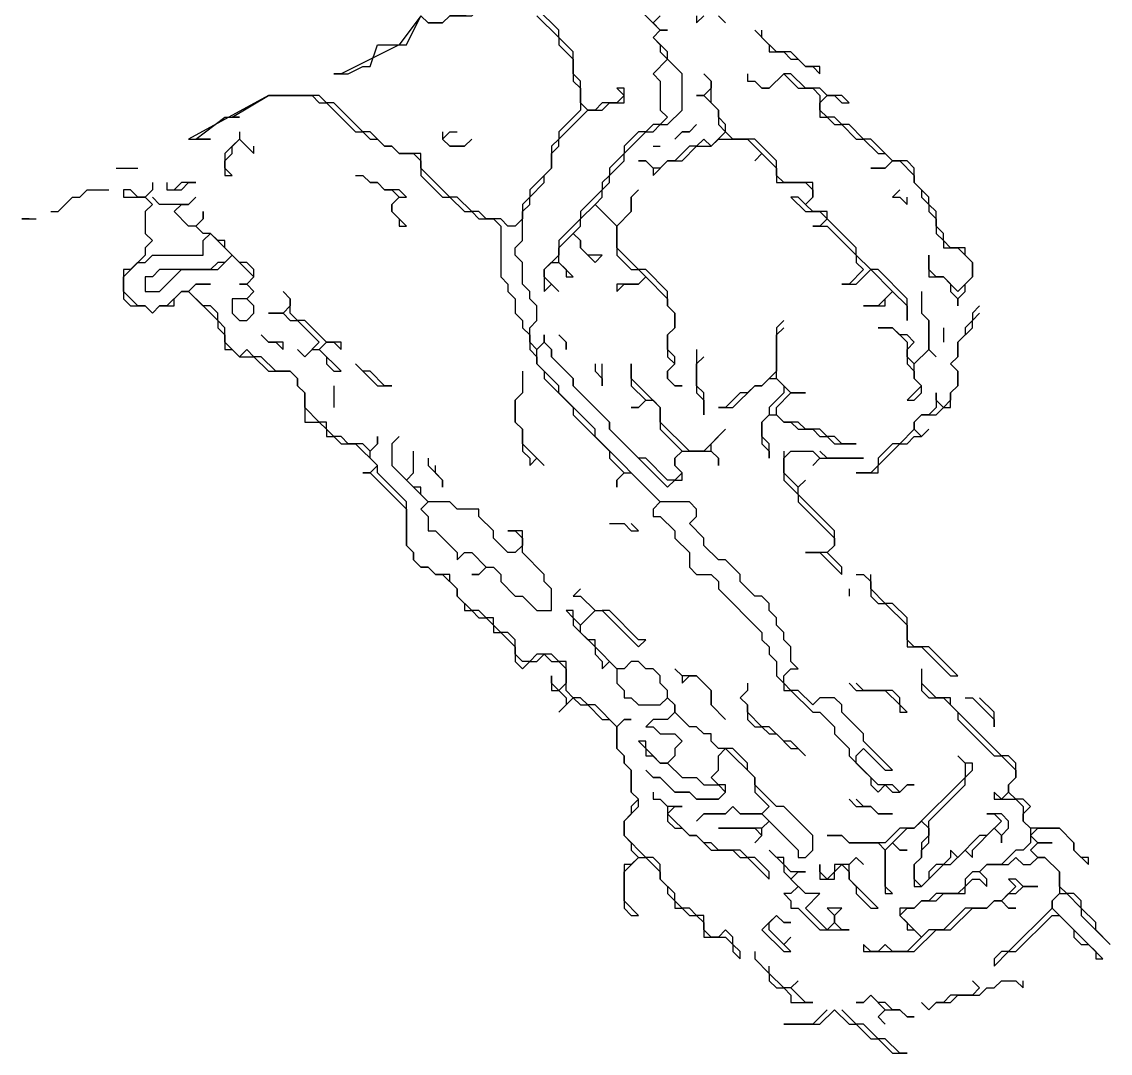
# Model space of a CAD drawing. Header units: metres. Extents: x 76363 to 76886, y 81203 to 81673.
# Drawn here: x 76632.2 to 76692.2, y 81570.6 to 81627.5 of the extents above; entities that cross this region are included whole.
import ezdxf

# ---------------------------------------------------------------- set-up
doc = ezdxf.new("R2010")
doc.units = ezdxf.units.M

msp = doc.modelspace()

# ---------------------------------------------------------------- linework, layer by layer
for points in [[(76658.2, 81629, 239.69), (76657.8, 81628.6, 240.08), (76656.6, 81627.8, 240.2), (76655.8, 81627.8, 240.2), (76655.4, 81627.4, 240.3), (76654.6, 81627.4, 240.345), (76654.2, 81627.8, 240.28), (76654.2, 81627.8, 240.28), (76653, 81626.2, 240.37), (76649.8, 81624.6, 240.315), (76649.4, 81624.6, 240.24), (76650.2, 81624.6, 240.357), (76651, 81625, 240.48), (76651.4, 81625, 240.4), (76651.8, 81626.2, 240.45), (76653.4, 81626.2, 240.37), (76654.2, 81627.8, 240.28), (76654.6, 81627.4, 240.345), (76655.4, 81627.4, 240.3), (76655.8, 81627.8, 240.2), (76657, 81627.8, 240.19), (76657.8, 81628.6, 240.08), (76658.2, 81628.6, 239.965)], [(76660.6, 81627.8, 239.647), (76661.8, 81626.6, 239.787), (76661.8, 81626.2, 239.96), (76662.6, 81625.4, 239.868), (76662.6, 81624.2, 240.157), (76663, 81623.8, 240.036), (76663, 81622.6, 240.53), (76661.8, 81621.4, 240.67), (76661.8, 81621, 240.61), (76661.4, 81620.6, 240.635), (76661.4, 81619.4, 240.485), (76660.2, 81618.2, 240.685), (76660.2, 81617.8, 240.67), (76659.8, 81617.4, 240.58), (76659.8, 81616.6, 240.345), (76659.4, 81616.2, 240.6), (76659, 81616.2, 240.6), (76658.6, 81616.6, 240.593), (76657.8, 81616.6, 240.54), (76657.4, 81617, 240.527), (76657, 81617, 240.41), (76656.2, 81617.8, 240.38), (76655.8, 81617.8, 240.3), (76654.2, 81619.4, 240.3), (76654.2, 81620.2, 240.49), (76653, 81620.2, 240.34), (76652.6, 81620.6, 240.355), (76652.2, 81620.6, 240.325), (76651.4, 81621.4, 240.28), (76651, 81621.4, 240.21), (76649.4, 81623, 240.2), (76649, 81623, 240.17), (76648.6, 81623.4, 240.18), (76645.8, 81623.4, 236.923), (76641.4, 81621, 231.45), (76642.6, 81621, 231.9), (76641.8, 81621, 231.64), (76643.4, 81622.2, 233.03), (76644.2, 81622.2, 233.64), (76643.8, 81622.2, 233.292), (76645.8, 81623.4, 236.923), (76648.2, 81623.4, 240.19), (76648.6, 81623, 240.17), (76649, 81623, 240.17), (76650.6, 81621.4, 240.245), (76651, 81621.4, 240.21), (76651.4, 81621, 240.25), (76651.8, 81621, 240.31), (76652.2, 81620.6, 240.325), (76652.6, 81620.6, 240.355), (76653, 81620.2, 240.34), (76653.8, 81620.2, 240.495), (76654.2, 81619.8, 240.47), (76654.2, 81619, 240.21), (76655.4, 81617.8, 240.25), (76655.8, 81617.8, 240.3), (76656.6, 81617, 240.26), (76657, 81617, 240.41), (76657.4, 81616.6, 240.51), (76658.2, 81616.6, 240.58), (76658.6, 81616.2, 240.605), (76658.6, 81613.4, 239.333), (76659, 81613, 239.12), (76659, 81612.6, 238.972), (76659.4, 81612.2, 239.123), (76659.4, 81611.4, 238.608), (76659.8, 81611, 238.633), (76659.8, 81610.6, 238.512), (76660.2, 81610.2, 238.773), (76660.2, 81609.4, 238.477), (76660.6, 81609, 238.647), (76660.6, 81608.6, 238.666), (76661, 81608.2, 238.857), (76661, 81607.8, 238.82), (76662.6, 81606.2, 238.77), (76662.6, 81605.8, 238.52), (76664.6, 81603.8, 238.2), (76664.6, 81603.4, 237.892), (76665.4, 81602.6, 237.778), (76665, 81602.2, 237.3), (76665, 81601.8, 236.745), (76665, 81602.2, 237.3), (76665.4, 81602.6, 237.778), (76665.8, 81602.6, 237.825), (76667.4, 81601, 236.84), (76667, 81600.6, 236.57), (76667, 81600.2, 236.3), (76667.4, 81600.2, 236.5), (76668.2, 81599.4, 236.463), (76668.2, 81599, 236.17), (76669, 81598.2, 236.63), (76669, 81597.4, 236.57), (76669.4, 81597, 236.46), (76670.2, 81597, 236.5), (76670.6, 81596.6, 236.595), (76670.6, 81596.2, 236.62), (76673, 81593.8, 236.6), (76673, 81593.4, 236.427), (76673.4, 81593, 236.81), (76673.4, 81592.6, 236.715), (76673.8, 81592.2, 236.887), (76673.8, 81591.4, 236.62), (76674.2, 81591, 236.91), (76674.2, 81590.6, 236.815), (76674.6, 81590.6, 236.86), (76675.8, 81589.4, 236.35), (76676.2, 81589.4, 236.485), (76677, 81588.6, 236.533), (76677, 81588.2, 236.312), (76677.8, 81587.4, 236.41), (76677.8, 81587, 236.207), (76679, 81585.8, 236.36), (76679, 81585.4, 236.145), (76679.4, 81585, 236.14), (76679.8, 81585.4, 236.26), (76680.2, 81585, 236.102), (76680.6, 81585, 235.803), (76681, 81585.4, 235.388), (76681.4, 81585.4, 234.862), (76681, 81585.4, 235.388), (76680.6, 81585, 235.803), (76680.2, 81585.4, 236.103), (76679.4, 81585.4, 236.34), (76678.2, 81586.6, 236.397), (76678.2, 81587, 236.48), (76678.6, 81587.4, 236.24), (76679.8, 81586.2, 236.022), (76680.2, 81586.2, 235.727), (76678.6, 81587.8, 235.966), (76678.6, 81588.2, 235.465), (76677.4, 81589.4, 235.91), (76677.4, 81589.8, 235.668), (76677, 81590.2, 235.608), (76676.2, 81590.2, 236.127), (76675.8, 81589.8, 236.543), (76675, 81590.6, 236.88), (76674.6, 81590.6, 236.86), (76674.2, 81591, 236.91), (76674.2, 81591.4, 236.77), (76674.6, 81591.8, 236.645), (76675, 81591.8, 236.335), (76674.6, 81592.2, 236.425), (76674.6, 81593, 236.38), (76674.2, 81593.4, 236.41), (76674.2, 81593.8, 236.23), (76673.8, 81594.2, 236.313), (76673.8, 81594.6, 236.224), (76673.4, 81595, 236.325), (76673.4, 81595.4, 236.06), (76673, 81595.8, 236.218), (76672.6, 81595.8, 236.39), (76671.8, 81596.6, 236.515), (76671.8, 81597, 236.313), (76671, 81597.8, 235.94), (76670.6, 81597.8, 236.097), (76669.8, 81598.6, 236.387), (76669.8, 81599, 236.24), (76669, 81599.8, 236.25), (76669.4, 81600.2, 236.03), (76669.4, 81600.6, 235.797), (76669, 81601, 235.893), (76667.4, 81601, 236.84), (76663.8, 81604.6, 238.436), (76663.8, 81605, 238.64), (76661.8, 81607, 238.96), (76661.8, 81607.4, 238.98), (76660.6, 81608.6, 238.666), (76660.6, 81609.4, 238.88), (76661, 81609.8, 238.573), (76661.4, 81609.4, 238.302), (76661.4, 81609, 238.528), (76662.6, 81607.8, 238.26), (76662.6, 81607.4, 238.5), (76664.6, 81605.4, 237.882), (76664.6, 81605, 238.02), (76667.8, 81601.8, 236.68), (76668.2, 81602.2, 235.835), (76668.6, 81602.2, 235.562), (76668.6, 81602.6, 235.315), (76668.2, 81603, 235.41), (76668.2, 81603.4, 235.173), (76668.6, 81603.8, 234.66), (76670.2, 81603.8, 233.845), (76670.6, 81603.4, 233.483), (76670.6, 81603, 233.5), (76670.6, 81603.4, 233.483), (76670.2, 81603.8, 233.845), (76670.2, 81604.2, 233.77), (76671, 81605, 233.427), (76669.8, 81603.8, 234.04), (76669, 81603.8, 234.453), (76667.4, 81605.4, 235.155), (76667.4, 81606.2, 235), (76665.8, 81607.8, 235.813), (76665.8, 81608.6, 235.68), (76665.8, 81607.4, 235.743), (76666.6, 81606.6, 235.17), (76666.2, 81606.2, 235.738), (76665.8, 81606.2, 236.115), (76666.2, 81606.2, 235.738), (76666.6, 81606.6, 235.17), (76667, 81606.6, 234.997), (76667.4, 81606.2, 235), (76667.4, 81605, 235.21), (76668.6, 81603.8, 234.66), (76668.2, 81603.4, 235.173), (76668.2, 81603, 235.41), (76668.6, 81602.6, 235.315), (76668.2, 81602.2, 235.835), (76667.8, 81602.2, 236.347), (76666.6, 81603.4, 236.882), (76666.2, 81603.4, 237.33), (76664.6, 81605, 238.02), (76664.6, 81605.4, 237.882), (76662.6, 81607.4, 238.5), (76662.6, 81607.8, 238.26), (76661.4, 81609, 238.528), (76661.4, 81609.4, 238.302), (76661, 81609.8, 238.573), (76661, 81610.2, 238.306), (76661, 81609.8, 238.573), (76660.6, 81609.4, 238.88), (76660.2, 81609.8, 238.6), (76660.2, 81610.6, 238.67), (76660.6, 81611, 238.445), (76660.6, 81611.8, 238.11), (76660.2, 81612.2, 238.453), (76660.2, 81612.6, 238.502), (76659.8, 81613, 238.963), (76659.8, 81614.2, 239.235), (76659.4, 81614.6, 239.997), (76659.4, 81615, 240.137), (76659.8, 81615.4, 240.123), (76659.8, 81617, 240.46), (76660.2, 81617.4, 240.54), (76660.2, 81617.8, 240.67), (76661, 81618.6, 240.59), (76661, 81619, 240.6), (76661.4, 81619.4, 240.485), (76661.4, 81620.2, 240.57), (76661.8, 81620.6, 240.52), (76661.8, 81621, 240.61), (76663.4, 81622.6, 240.33), (76664.2, 81622.6, 239.505), (76664.6, 81623, 238.696), (76665.4, 81623, 237.913), (76665.4, 81623.8, 236.932), (76665, 81623.8, 237.567), (76665.4, 81623.4, 237.555), (76665, 81623, 238.335), (76664.2, 81623, 239.262), (76663.8, 81622.6, 240.007), (76663.4, 81622.6, 240.33), (76663, 81623, 240.355), (76663, 81624.2, 239.85), (76662.6, 81624.6, 240), (76662.6, 81625.8, 239.494), (76661.8, 81626.6, 239.787), (76661.8, 81627, 239.381), (76660.6, 81628.2, 239.49)], [(76666.2, 81628.2, 231.755), (76667.4, 81627, 231.934), (76667, 81626.6, 232.507), (76667.4, 81626.2, 232.475), (76667.4, 81625.8, 232.743), (76667.8, 81625.4, 232.743), (76667, 81624.6, 234.165), (76667.4, 81624.2, 233.955), (76667.4, 81622.6, 234.165), (76667.8, 81622.2, 233.67), (76667.4, 81621.8, 233.5), (76667, 81621.8, 233.752), (76666.6, 81621.4, 233.583), (76666.2, 81621.4, 233.94), (76665.4, 81620.6, 234.082), (76665.4, 81620.2, 233.822), (76664.6, 81619.4, 234.113), (76664.6, 81619, 233.848), (76664.2, 81618.6, 234.073), (76664.2, 81618.2, 233.778), (76663, 81617, 234.374), (76663, 81616.6, 233.987), (76661.8, 81615.4, 235.772), (76661.8, 81614.6, 235.53), (76661, 81613.8, 236.905), (76661, 81612.6, 237.347), (76661.4, 81613, 236.812), (76661.8, 81612.6, 236.775), (76661, 81613.4, 236.844), (76661, 81613.8, 236.905), (76661.4, 81614.2, 236.468), (76661.8, 81614.2, 235.697), (76662.2, 81613.8, 235.53), (76662.2, 81613.4, 235.812), (76662.6, 81613.4, 235.537), (76661.8, 81614.2, 235.697), (76661.8, 81615, 235.562), (76662.6, 81615.8, 234.416), (76663, 81615.4, 234.143), (76663, 81615, 234.29), (76663.8, 81614.2, 234.45), (76664.2, 81614.6, 234.305), (76663.4, 81614.6, 234.39), (76663, 81615, 234.29), (76663, 81615.4, 234.143), (76662.6, 81615.8, 234.416), (76663, 81616.2, 234.027), (76663, 81616.6, 233.987), (76663.8, 81617.4, 233.55), (76665, 81616.2, 233.58), (76665, 81614.6, 233.885), (76665.8, 81613.8, 233.88), (76666.2, 81613.8, 233.805), (76666.6, 81613.4, 233.86), (76666.2, 81613, 234.103), (76665, 81613, 234.597), (76665, 81612.6, 234.83), (76665.4, 81613, 234.49), (76666.2, 81613, 234.103), (76666.6, 81613.4, 233.86), (76667.8, 81612.2, 233.805), (76667.8, 81611.8, 233.86), (76668.2, 81611.4, 233.73), (76668.2, 81610.6, 233.695), (76667.8, 81610.2, 233.947), (76667.8, 81609, 234), (76668.2, 81608.6, 233.87), (76667.8, 81608.2, 234.188), (76667.8, 81607.8, 234.3), (76668.2, 81607.4, 234.2), (76668.6, 81607.4, 234.12), (76668.2, 81607.4, 234.2), (76667.8, 81607.8, 234.3), (76667.8, 81608.2, 234.188), (76668.2, 81608.6, 233.87), (76668.2, 81609, 233.855), (76667.8, 81609.4, 233.88), (76667.8, 81610.2, 233.947), (76668.2, 81610.6, 233.695), (76668.2, 81611.4, 233.73), (76667.8, 81611.8, 233.86), (76667.8, 81612.6, 233.83), (76666.6, 81613.8, 233.803), (76666.2, 81613.8, 233.805), (76665, 81615, 233.87), (76665, 81616.2, 233.58), (76665.8, 81617, 233.773), (76665.8, 81617.8, 233.79), (76666.2, 81618.2, 233.73), (76665.8, 81617.8, 233.79), (76665.8, 81617, 233.773), (76665, 81616.2, 233.58), (76663.8, 81617.4, 233.55), (76664.2, 81617.8, 233.495), (76664.2, 81618.2, 233.778), (76664.6, 81618.6, 233.72), (76664.6, 81619, 233.848), (76665.4, 81619.8, 233.53), (76665.4, 81620.2, 233.822), (76666.6, 81621.4, 233.583), (76667, 81621.4, 233.397), (76667.4, 81621.8, 233.5), (76667.8, 81621.8, 233.43), (76668.6, 81622.6, 233.455), (76668.6, 81624.6, 232.82), (76667.8, 81625.4, 232.743), (76667.8, 81625.8, 232.605), (76667, 81626.6, 232.507), (76667.4, 81627, 231.934), (76667.8, 81627, 231.827), (76667.4, 81627, 231.934), (76667, 81627.4, 231.623), (76667.4, 81627.8, 231.35)], [(76669.4, 81627.8, 230.47), (76669.4, 81627.4, 230.667), (76669.8, 81627.8, 230.35)], [(76670.6, 81627.8, 230.19), (76671, 81627.4, 230.25), (76670.6, 81627.8, 230.19)], [(76672.6, 81627, 230.07), (76673.4, 81626.2, 230.11), (76673.4, 81625.8, 230.18), (76674.2, 81625.8, 230.09), (76674.6, 81625.4, 230.075), (76675, 81625.4, 230), (76675.4, 81625, 230.06), (76675.8, 81625, 229.98), (76676.2, 81624.6, 229.96), (76676.2, 81625, 229.9), (76675.4, 81625, 230.06), (76674.6, 81625.8, 230.02), (76673.8, 81625.8, 230.175), (76673, 81626.6, 230.05), (76673, 81627, 229.96)], [(76669.8, 81624.6, 232.32), (76670.2, 81624.2, 232.41), (76670.2, 81623.8, 232.7), (76669.8, 81623.4, 232.97), (76669.4, 81623.4, 233.145), (76669.8, 81623.4, 232.97), (76670.6, 81622.6, 233.107), (76670.6, 81621.8, 233.42), (76671, 81621.4, 233.395), (76670.2, 81620.6, 233.64), (76669.8, 81621, 233.5), (76669.4, 81620.6, 233.52), (76669, 81620.6, 233.56), (76668.2, 81619.8, 233.57), (76667.8, 81619.8, 233.565), (76667.4, 81619.4, 233.59), (76667, 81619.4, 233.52), (76666.6, 81619.8, 233.415), (76666.2, 81619.8, 233.415), (76666.6, 81619.8, 233.415), (76667, 81619.4, 233.52), (76667, 81619, 233.69), (76667.8, 81619.8, 233.565), (76668.6, 81619.8, 233.727), (76669.4, 81620.6, 233.52), (76670.2, 81620.6, 233.64), (76670.6, 81621, 233.57), (76672.2, 81621, 233.263), (76673, 81620.2, 233.49), (76672.6, 81619.8, 233.59), (76673, 81620.2, 233.49), (76673.8, 81619.4, 233.375), (76673.8, 81618.6, 233.53), (76675.4, 81618.6, 233.063), (76675.8, 81618.2, 232.975), (76675.8, 81617.8, 233.18), (76675.4, 81617.4, 233.36), (76675, 81617.8, 233.45), (76674.6, 81617.8, 233.57), (76675.4, 81617, 233.53), (76676.2, 81617, 233.295), (76676.6, 81616.6, 233.2), (76676.2, 81616.2, 233.38), (76675.8, 81616.2, 233.47), (76676.6, 81616.2, 233.27), (76678.2, 81614.6, 233.26), (76678.2, 81614.2, 233.435), (76678.6, 81613.8, 233.407), (76677.8, 81613, 233.425), (76677.4, 81613, 233.425), (76678.2, 81613, 233.5), (76679, 81613.8, 233.23), (76680.2, 81612.6, 232.82), (76679.4, 81611.8, 233.087), (76678.6, 81611.8, 233.21), (76679.8, 81611.8, 233.025), (76679.8, 81612.2, 233), (76680.2, 81612.6, 232.82), (76681, 81611.8, 232.405), (76681, 81611, 232.327), (76681, 81612.2, 232.34), (76679.4, 81613.8, 232.993), (76679, 81613.8, 233.23), (76678.2, 81614.6, 233.26), (76678.2, 81615, 233.207), (76676.6, 81616.6, 233.2), (76676.6, 81617, 233.017), (76675.8, 81617, 233.45), (76675.4, 81617.4, 233.36), (76675.8, 81617.8, 233.18), (76675.8, 81618.6, 232.807), (76674.2, 81618.6, 233.472), (76673.8, 81619, 233.48), (76673.8, 81619.8, 233.125), (76672.6, 81621, 233.15), (76671.4, 81621, 233.438), (76671, 81621.4, 233.395), (76671, 81621.8, 233.23), (76670.6, 81622.2, 233.315), (76670.6, 81622.6, 233.107), (76670.2, 81623, 233.05), (76670.2, 81624.2, 232.41)], [(76672.2, 81624.6, 231.147), (76672.2, 81624.2, 231.33), (76672.6, 81624.2, 231.2), (76673, 81623.8, 231.233), (76673.4, 81623.8, 231.115), (76674.2, 81624.6, 230.473), (76675, 81623.8, 230.47), (76675.8, 81623.8, 230.15), (76676.2, 81623.4, 230.14), (76676.2, 81622.2, 230.62), (76676.6, 81622.2, 230.54), (76677, 81621.8, 230.49), (76677.4, 81621.8, 230.44), (76678.2, 81621, 230.37), (76678.6, 81621, 230.25), (76679.4, 81620.2, 230.285), (76679.8, 81620.2, 230.21), (76680.2, 81619.8, 230.22), (76679.8, 81619.4, 230.44), (76679, 81619.4, 230.72), (76679.8, 81619.4, 230.44), (76680.2, 81619.8, 230.22), (76680.6, 81619.8, 230.12), (76681.4, 81619, 230.077), (76681.4, 81618.6, 230.13), (76681.8, 81618.2, 230.12), (76681.8, 81617.8, 230.22), (76682.2, 81617.4, 230.19), (76682.2, 81617, 230.21), (76682.6, 81616.6, 230.195), (76682.6, 81615.8, 230.39), (76683, 81615.4, 230.37), (76683, 81615, 230.39), (76683.8, 81615, 230.27), (76684.6, 81614.2, 230.24), (76684.6, 81613.4, 230.35), (76683.8, 81612.6, 230.68), (76683, 81613.4, 230.82), (76682.6, 81613.4, 231.003), (76682.2, 81613.8, 231.11), (76682.2, 81614.6, 230.95), (76682.2, 81613.4, 231.183), (76683, 81613.4, 230.82), (76683.4, 81613, 230.76), (76683.4, 81612.6, 230.85), (76683.8, 81612.2, 230.76), (76683.8, 81611.8, 230.67), (76683.8, 81612.2, 230.76), (76684.2, 81612.6, 230.59), (76684.2, 81613, 230.49), (76684.6, 81613.4, 230.35), (76684.6, 81614.2, 230.24), (76684.2, 81614.6, 230.25), (76684.2, 81615, 230.235), (76683.4, 81615, 230.35), (76683, 81615.4, 230.37), (76683, 81615.8, 230.275), (76682.6, 81616.2, 230.26), (76682.6, 81617, 230.135), (76682.2, 81617.4, 230.19), (76682.2, 81617.8, 230.18), (76681.4, 81618.6, 230.13), (76681.4, 81619.4, 229.98), (76681, 81619.8, 230.04), (76680.2, 81619.8, 230.22), (76679, 81621, 230.17), (76678.6, 81621, 230.25), (76677.8, 81621.8, 230.36), (76677.4, 81621.8, 230.44), (76677, 81622.2, 230.46), (76676.6, 81622.2, 230.54), (76676.2, 81622.6, 230.46), (76676.2, 81623, 230.273), (76676.6, 81623.4, 230.13), (76677, 81623.4, 230.05), (76677.4, 81623, 230.11), (76677.8, 81623, 230.03), (76677.4, 81623.4, 230.05), (76676.6, 81623.4, 230.13), (76676.2, 81623.8, 230.07), (76675.4, 81623.8, 230.35), (76674.6, 81624.6, 230.34), (76674.2, 81624.6, 230.473), (76673.4, 81623.8, 231.115), (76673, 81623.8, 231.233)], [(76669.4, 81621.8, 233.387), (76669, 81621.4, 233.25), (76668.6, 81621.4, 233.22), (76668.2, 81621, 233.19), (76668.6, 81621.4, 233.22), (76669, 81621.4, 233.25)], [(76644.2, 81621.4, 233.128), (76644.2, 81621, 232.99), (76643.4, 81620.2, 232.077), (76643.4, 81619, 231.338), (76643.8, 81619, 231.625), (76643.4, 81619.4, 231.603), (76643.4, 81619.8, 231.803), (76643.8, 81620.2, 232.273), (76643.8, 81620.6, 232.5), (76644.2, 81621, 232.99), (76645, 81620.2, 233.51), (76645, 81620.6, 233.922)], [(76655.4, 81621.4, 240.575), (76655.4, 81621, 240.6), (76655.8, 81620.6, 240.5), (76656.6, 81620.6, 240.65), (76657, 81621, 240.647), (76656.6, 81620.6, 240.65), (76655.8, 81620.6, 240.5), (76655.4, 81621, 240.6), (76655.8, 81621.4, 240.65), (76656.2, 81621.4, 240.725)], [(76667, 81620.6, 233.11), (76667.4, 81620.6, 233.18)], [(76637.4, 81619.4, 228.635), (76638.6, 81619.4, 229.095)], [(76639.4, 81618.6, 229.157), (76639.4, 81618.2, 228.92), (76639, 81617.8, 228.675), (76638.6, 81617.8, 228.6), (76638.2, 81618.2, 228.58), (76637.8, 81618.2, 228.525), (76637.8, 81617.8, 228.405), (76639, 81617.8, 228.675), (76639.4, 81617.4, 228.647), (76639, 81617, 228.45), (76639, 81615.8, 228.32), (76639.4, 81615.4, 228.335), (76639, 81615, 228.255), (76639, 81614.6, 228.24), (76638.2, 81613.8, 228.235), (76637.8, 81613.8, 228.15), (76637.8, 81612.2, 228.28), (76638.2, 81611.8, 228.3), (76639, 81611.8, 228.527), (76639.4, 81611.4, 228.35), (76639.8, 81611.8, 228.56), (76640.6, 81611.8, 228.37), (76640.6, 81612.2, 228.42), (76641, 81612.6, 228.58), (76641.4, 81612.6, 228.55), (76643, 81611, 228.24), (76643, 81610.6, 228.23), (76643.4, 81610.2, 228.13), (76643.4, 81609.4, 228.14), (76643.8, 81609.4, 228.32), (76644.2, 81609, 228.38), (76645, 81609, 228.38), (76645.8, 81608.2, 228.34), (76647, 81608.2, 228.673), (76647.4, 81607.8, 228.39), (76647.4, 81607.4, 228.345), (76647.8, 81607, 228.435), (76647.8, 81605.4, 228.365), (76648.6, 81605.4, 228.6), (76649, 81605, 228.6), (76649, 81604.6, 228.48), (76649.4, 81604.6, 228.595), (76649.8, 81604.2, 228.615), (76650.6, 81604.2, 228.84), (76651.8, 81603, 228.935), (76651.4, 81602.6, 228.77), (76651, 81602.6, 228.693), (76651.4, 81602.6, 228.77), (76653.4, 81600.6, 228.975), (76653.4, 81598.6, 228.81), (76653.8, 81598.2, 228.825), (76653.8, 81597.8, 228.7), (76654.2, 81597.4, 228.84), (76654.6, 81597.4, 228.945), (76655, 81597, 228.89), (76655.4, 81597, 229.04), (76656.2, 81596.2, 228.885), (76656.2, 81595.8, 228.76), (76656.6, 81595.4, 228.885), (76656.6, 81595, 228.72), (76657, 81595, 228.87), (76657.4, 81594.6, 228.86), (76657.8, 81594.6, 228.965), (76658.2, 81594.2, 228.99), (76658.2, 81593.8, 228.895), (76658.6, 81593.8, 229.04), (76659.4, 81593, 229.08), (76659.4, 81592.2, 228.935), (76659.8, 81591.8, 228.835), (76660.2, 81592.2, 229.12), (76660.6, 81592.2, 229.19), (76661, 81592.6, 229.417), (76661.4, 81592.2, 229.27), (76661.8, 81592.2, 229.465), (76662.2, 81591.8, 229.63), (76662.2, 81591, 229.37), (76661.8, 81590.6, 229.155), (76661.4, 81591, 229.137), (76661.4, 81591.4, 229.18), (76661.4, 81590.6, 229.04), (76661.8, 81590.6, 229.155), (76662.2, 81590.2, 229.02), (76662.2, 81589.8, 228.93), (76661.8, 81589.4, 228.835), (76662.6, 81590.2, 229.177), (76663, 81589.8, 229.23), (76663.4, 81589.8, 229.51), (76664.2, 81589, 229.535), (76664.6, 81589, 229.75), (76665, 81588.6, 229.64), (76665, 81587.4, 229.39), (76665.4, 81587, 229.49), (76665.4, 81586.6, 229.39), (76665.8, 81586.2, 229.523), (76665.8, 81585, 229.235), (76666.2, 81584.6, 229.225), (76665.8, 81584.2, 229.13), (76665.8, 81583.8, 229.035), (76665.4, 81583.4, 228.94), (76665.4, 81582.6, 228.933), (76665.8, 81582.2, 229.12), (76665.8, 81581.8, 228.94), (76666.2, 81581.4, 228.93), (76665.8, 81581, 228.835), (76665.4, 81581, 228.83), (76665.4, 81578.6, 228.66), (76665.8, 81578.2, 228.71), (76666.2, 81578.2, 228.79), (76665.4, 81579, 228.715), (76665.4, 81580.6, 228.89), (76666.2, 81581.4, 228.93), (76666.6, 81581.4, 229.12), (76667.4, 81580.6, 229.195), (76667.4, 81580.2, 229.065), (76667.8, 81579.8, 229.163), (76667.8, 81579.4, 229.1), (76668.2, 81579, 229.2), (76668.2, 81578.6, 229.065), (76668.6, 81578.6, 229.14), (76669, 81578.2, 229.11), (76669.4, 81578.2, 229.24), (76669.8, 81577.8, 229.137), (76669.8, 81577, 229.03), (76671, 81577, 229.407), (76671.4, 81576.6, 229.23), (76671.4, 81576.2, 229.14), (76671.8, 81575.8, 229.165), (76671.8, 81576.2, 229.255), (76671.4, 81576.6, 229.23), (76671.4, 81577, 229.52), (76671, 81577.4, 229.53), (76670.6, 81577, 229.295), (76670.2, 81577, 229.18), (76669.8, 81577.4, 229), (76669.8, 81578.2, 229.35), (76669.4, 81578.2, 229.24), (76669, 81578.6, 229.295), (76668.6, 81578.6, 229.14), (76668.2, 81579, 229.2), (76668.2, 81579.4, 229.29), (76667.4, 81580.2, 229.065), (76667.4, 81581, 229.382), (76667, 81581.4, 229.265), (76666.6, 81581.4, 229.12), (76665.4, 81582.6, 228.933), (76665.4, 81583.4, 228.94), (76666.2, 81584.2, 229.257), (76666.2, 81584.6, 229.225), (76665.8, 81585, 229.235), (76665.8, 81586.2, 229.523), (76665.4, 81586.6, 229.39), (76665.4, 81587, 229.49), (76665, 81587.4, 229.39), (76665, 81588.6, 229.64), (76665.4, 81589, 229.88), (76665.8, 81589, 230.108), (76665.4, 81589, 229.88), (76665, 81588.6, 229.64), (76663.8, 81589.8, 229.743), (76663.4, 81589.8, 229.51), (76663, 81590.2, 229.323), (76662.6, 81590.2, 229.177), (76662.2, 81590.6, 229.195), (76662.2, 81592.2, 229.665), (76661.8, 81592.2, 229.465), (76661.4, 81592.6, 229.44), (76660.6, 81592.6, 229.417), (76660.2, 81592.2, 229.12), (76659.8, 81592.2, 229.05), (76659.4, 81592.6, 229.025), (76659.4, 81593.4, 229.215), (76659, 81593.8, 229.235), (76658.6, 81593.8, 229.04), (76658.2, 81594.2, 228.99), (76658.2, 81594.6, 229.16), (76657.8, 81594.6, 228.965), (76657.4, 81595, 228.94), (76657, 81595, 228.87), (76656.2, 81595.8, 228.76), (76656.2, 81596.2, 228.885), (76655.8, 81596.6, 228.865), (76655.8, 81597, 229.063), (76655, 81597, 228.89), (76654.6, 81597.4, 228.945), (76654.2, 81597.4, 228.84), (76653.8, 81597.8, 228.7), (76653.8, 81598.2, 228.825), (76653.4, 81598.6, 228.81), (76653.4, 81601, 229.07), (76651.8, 81602.6, 228.885), (76651.8, 81603, 228.935), (76651.4, 81603.4, 228.86), (76651.4, 81603.8, 229.027), (76651.8, 81604.2, 229.397), (76651.8, 81604.6, 229.493), (76651.8, 81604.2, 229.397), (76651.4, 81603.8, 229.027), (76651, 81604.2, 228.935), (76650.2, 81604.2, 228.743), (76649.8, 81604.6, 228.86), (76649.4, 81604.6, 228.595), (76649, 81605, 228.6), (76649, 81605.4, 228.67), (76648.6, 81605.4, 228.6), (76647.8, 81606.2, 228.4), (76647.8, 81607, 228.435), (76647.4, 81607.4, 228.345), (76647.4, 81607.8, 228.39), (76647, 81608.2, 228.673), (76646.2, 81608.2, 228.57), (76645.4, 81609, 228.535), (76645, 81609, 228.38), (76644.6, 81609.4, 228.5), (76644.2, 81609, 228.38), (76643.4, 81609.8, 228.19), (76643.4, 81610.6, 228.303), (76643, 81611, 228.24), (76643, 81611.4, 228.32), (76642.6, 81611.8, 228.435), (76642.2, 81611.8, 228.28), (76641.4, 81612.6, 228.55), (76641.8, 81613, 228.8), (76642.6, 81613, 228.823), (76641.8, 81613, 228.8), (76641.4, 81612.6, 228.55), (76641, 81612.6, 228.58), (76640.2, 81611.8, 228.45), (76639.8, 81611.8, 228.56), (76639.4, 81611.4, 228.35), (76639, 81611.8, 228.527), (76638.6, 81611.8, 228.37), (76637.8, 81612.6, 228.26), (76637.8, 81613.4, 228.14), (76638.6, 81614.2, 228.25), (76639, 81614.2, 228.285), (76639.4, 81614.6, 228.3), (76642.2, 81614.6, 228.375), (76642.2, 81615.4, 228.647), (76642.6, 81615.8, 229.253), (76643.8, 81614.6, 229.273), (76643.4, 81614.2, 228.93), (76643, 81614.2, 228.847), (76642.6, 81613.8, 228.64), (76639.8, 81613.8, 228.535), (76639.4, 81613.4, 228.555), (76639, 81613.4, 228.405), (76639, 81612.6, 228.79), (76639.8, 81612.6, 228.71), (76641, 81613.8, 228.533), (76643, 81613.8, 228.905), (76643.8, 81614.6, 229.273), (76645, 81613.4, 229.18), (76644.6, 81613, 229.02), (76644.2, 81613, 229.02), (76644.6, 81613, 229.02), (76645, 81612.6, 229.115), (76644.6, 81612.2, 228.86), (76643.8, 81612.2, 228.68), (76643.8, 81611.4, 228.57), (76644.2, 81611, 228.553), (76644.6, 81611, 228.625), (76645, 81611.4, 228.64), (76645, 81611.8, 228.85), (76644.6, 81612.2, 228.86), (76645, 81612.6, 229.115), (76644.6, 81613, 229.02), (76645, 81613.4, 229.18), (76645, 81613.8, 229.483), (76644.6, 81614.2, 229.53), (76644.2, 81614.2, 229.345), (76643.4, 81615, 229.03), (76643.4, 81615.4, 229.357), (76643, 81615.4, 228.97), (76642.6, 81615.8, 229.253), (76642.2, 81615.8, 228.97), (76641.8, 81616.2, 229.043), (76642.2, 81616.6, 229.463), (76642.2, 81617, 229.62), (76642.2, 81616.6, 229.463), (76641.8, 81616.2, 229.043), (76641.4, 81616.2, 229.047), (76640.6, 81617, 229.055), (76641, 81617.4, 229.407), (76641.4, 81617.4, 229.532), (76641.8, 81617.8, 230.045), (76641.4, 81617.4, 229.532), (76639.8, 81617.4, 229.137), (76639.4, 81617.8, 228.79)], [(76640.2, 81618.6, 229.64), (76640.2, 81618.2, 229.84), (76641, 81618.2, 230.027), (76641.4, 81618.6, 230.42), (76641.8, 81618.6, 230.545), (76641, 81618.6, 230.27), (76640.6, 81618.2, 229.99)], [(76650.6, 81619, 237.708), (76651, 81619, 237.86), (76651.4, 81618.6, 237.153), (76651.8, 81618.6, 237.643), (76652.2, 81618.2, 237.096), (76652.6, 81618.2, 237.43), (76653, 81617.8, 237.416), (76652.6, 81617.4, 236.752), (76652.6, 81617, 236.524), (76653, 81616.6, 236.58), (76653, 81616.2, 236.206), (76653.4, 81616.2, 236.58), (76652.6, 81617, 236.524), (76652.6, 81617.4, 236.752), (76653, 81617.8, 237.416), (76653.4, 81617.8, 238.03), (76653, 81618.2, 237.95), (76652.2, 81618.2, 237.096), (76651.8, 81618.6, 237.643), (76651.4, 81618.6, 237.153), (76651, 81619, 237.86)], [(76633.8, 81617, 228.16), (76634.2, 81617, 228.16), (76635, 81617.8, 228.19), (76635.4, 81617.8, 228.193), (76635.8, 81618.2, 228.21), (76637, 81618.2, 228.35)], [(76680.6, 81618.2, 230.553), (76680.2, 81617.8, 230.94), (76680.6, 81617.8, 230.67), (76681, 81617.4, 230.54), (76681, 81617.8, 230.48)], [(76632.6, 81616.6, 228.225), (76632.2, 81616.6, 228.18), (76633, 81616.6, 228.23)], [(76646.6, 81612.6, 230.066), (76647, 81612.2, 230.047), (76647, 81611.8, 229.8), (76646.6, 81611.4, 229.44), (76645.8, 81611.4, 229.22), (76646.6, 81611.4, 229.44), (76647, 81611, 229.385), (76647.4, 81611, 229.56), (76648.6, 81609.8, 229.475), (76647.8, 81609, 229.14), (76647.4, 81609.4, 229.233), (76647.8, 81609, 229.14), (76648.2, 81609.4, 229.23), (76648.6, 81609.4, 229.23), (76649, 81609, 229.45), (76649, 81608.6, 229.155), (76649.4, 81608.2, 229.175), (76649.8, 81608.2, 229.405), (76648.6, 81609.4, 229.23), (76649, 81609.8, 229.725), (76649.4, 81609.8, 229.955), (76649.8, 81609.4, 229.917), (76649.8, 81609.8, 230.187), (76649, 81609.8, 229.725), (76647.8, 81611, 229.714), (76647.4, 81611, 229.56), (76647, 81611.4, 229.57), (76647, 81612.2, 230.047)], [(76681.8, 81612.6, 231.628), (76681.8, 81611.4, 231.88), (76682.2, 81611, 231.555), (76682.2, 81609.4, 231.187), (76681.4, 81608.6, 231.512), (76681, 81609, 231.78), (76681, 81609.4, 231.8), (76681.4, 81609.8, 231.687), (76681, 81610.2, 232.043), (76680.6, 81610.2, 232.255), (76680.2, 81610.6, 232.55), (76679.4, 81610.6, 232.66), (76680.2, 81610.6, 232.55), (76681, 81609.8, 231.92), (76681, 81608.6, 231.645), (76681.4, 81608.2, 231.31), (76681.4, 81607.8, 231.38), (76681.8, 81607.4, 231.25), (76681, 81606.6, 231.29), (76681.4, 81606.6, 231.37), (76681.8, 81607, 231.27), (76681.8, 81607.4, 231.25), (76681.4, 81607.8, 231.38), (76681.4, 81608.6, 231.512), (76682.2, 81609.4, 231.187), (76682.6, 81609, 231.08), (76682.2, 81609.4, 231.187), (76682.2, 81611, 231.555), (76681.8, 81611.4, 231.88)], [(76685, 81611.8, 230.51), (76684.6, 81611.4, 230.5), (76684.6, 81611, 230.475), (76684.2, 81610.6, 230.53), (76684.2, 81610.2, 230.52), (76683.8, 81609.8, 230.585), (76683.8, 81609, 230.47), (76683.4, 81608.6, 230.52), (76683.8, 81608.2, 230.43), (76683.8, 81607.4, 230.473), (76683.4, 81607, 230.57), (76683.4, 81606.6, 230.63), (76683, 81606.2, 230.69), (76682.6, 81606.6, 230.83), (76682.6, 81607, 230.92), (76682.6, 81606.2, 230.815), (76682.2, 81605.8, 230.79), (76681.8, 81605.8, 230.945), (76681.4, 81605.4, 230.85), (76681.4, 81605, 230.76), (76680.6, 81604.2, 230.76), (76680.2, 81604.2, 230.89), (76679.4, 81603.4, 230.85), (76679.4, 81603, 230.76), (76679, 81602.6, 230.79), (76678.2, 81602.6, 230.82), (76679.4, 81602.6, 230.735), (76679.4, 81603, 230.76), (76680.6, 81604.2, 230.76), (76681, 81604.2, 230.65), (76681.4, 81604.6, 230.717), (76681.8, 81604.6, 230.665), (76682.2, 81605, 230.68), (76681.8, 81604.6, 230.665), (76681.4, 81605, 230.76), (76681.4, 81605.4, 230.85), (76681.8, 81605.8, 230.945), (76682.6, 81605.8, 230.72), (76683, 81606.2, 230.69), (76683.4, 81606.2, 230.62), (76683.4, 81607, 230.57), (76683.8, 81607.4, 230.473), (76683.8, 81608.2, 230.43), (76683.4, 81608.6, 230.52), (76683.8, 81609, 230.47), (76683.8, 81609.8, 230.585), (76684.6, 81610.6, 230.46), (76684.6, 81611, 230.475), (76685, 81611.4, 230.42)], [(76674.2, 81611, 233.5), (76673.8, 81610.6, 233.485), (76673.8, 81608.2, 233.38), (76673, 81607.4, 233.46), (76672.6, 81607.4, 233.51), (76672.2, 81607, 233.56), (76671.8, 81607, 233.56), (76671, 81606.2, 233.68), (76670.6, 81606.2, 233.68), (76671.4, 81606.2, 233.565), (76672.6, 81607.4, 233.51), (76673, 81607.4, 233.46), (76673.4, 81607.8, 233.44), (76673.8, 81607.8, 233.36), (76674.2, 81607.4, 233.14), (76674.2, 81607, 232.905), (76673.4, 81606.2, 232.542), (76673.4, 81605.8, 232.4), (76673, 81605.4, 232.305), (76673, 81604.2, 231.713), (76673.4, 81603.8, 231.57), (76673.4, 81603.4, 231.52), (76673.4, 81604.2, 231.555), (76673, 81604.6, 231.925), (76673, 81605.4, 232.305), (76673.4, 81605.8, 232.4), (76673.8, 81605.8, 232.28), (76674.2, 81605.4, 232.19), (76674.6, 81605.4, 232.1), (76675, 81605, 231.9), (76675.8, 81605, 231.815), (76676.2, 81604.6, 231.61), (76676.6, 81604.6, 231.53), (76677, 81604.2, 231.355), (76678.2, 81604.2, 231.27), (76677.4, 81604.2, 231.35), (76677, 81604.6, 231.48), (76676.6, 81604.6, 231.53), (76676.2, 81605, 231.62), (76675.4, 81605, 231.86), (76675, 81605.4, 232.03), (76674.2, 81605.4, 232.19), (76673.8, 81605.8, 232.28), (76673.8, 81606.2, 232.37), (76674.6, 81607, 232.79), (76675.4, 81607, 232.507), (76674.6, 81607, 232.79), (76673.8, 81607.8, 233.36), (76673.8, 81610.2, 233.54), (76674.2, 81610.6, 233.485)], [(76645.4, 81610.2, 228.97), (76645.8, 81609.8, 228.87), (76646.2, 81609.8, 229.053), (76646.6, 81609.4, 229.23), (76646.6, 81609.8, 229.22), (76645.8, 81609.8, 228.87)], [(76661.8, 81610.2, 237.72), (76662.2, 81609.8, 237.595), (76662.2, 81609.4, 237.765), (76662.2, 81609.8, 237.595)], [(76683, 81610.6, 231.08), (76683, 81609.8, 231.04)], [(76669.4, 81609.4, 233.68), (76669.4, 81607, 233.8), (76669.8, 81606.6, 233.78), (76669.8, 81605.8, 233.86), (76669.8, 81607, 233.685), (76669.4, 81607.4, 233.84), (76669.4, 81608.6, 233.72), (76669.8, 81609, 233.66)], [(76650.6, 81608.6, 230.028), (76651.8, 81607.4, 230.15), (76652.6, 81607.4, 230.817), (76652.2, 81607.4, 230.433), (76651.4, 81608.2, 230.24), (76651, 81608.2, 230.037)], [(76663.8, 81608.6, 237.07), (76663.8, 81608.2, 237.24), (76664.2, 81607.8, 236.955), (76664.2, 81607.4, 237.06), (76664.2, 81608.6, 236.853)], [(76659.8, 81608.2, 237.428), (76659.8, 81607, 236.302), (76659.4, 81606.6, 235.605), (76659.4, 81605.4, 234.424), (76659.8, 81605, 234.588), (76659.8, 81603.8, 233.873), (76660.2, 81603.4, 233.98), (76660.2, 81603, 233.702), (76660.6, 81603.4, 234.527), (76661, 81603, 234.245), (76659.8, 81604.2, 234.08), (76659.8, 81605, 234.588), (76659.4, 81605.4, 234.424), (76659.4, 81606.6, 235.605), (76659.8, 81607, 236.302)], [(76649.4, 81607.4, 229.07), (76649.4, 81606.2, 228.935)], [(76653, 81604.6, 229.81), (76652.6, 81604.2, 229.502), (76652.6, 81603, 229.39), (76654.6, 81601, 229.69), (76654.2, 81600.6, 229.435), (76654.6, 81600.2, 229.49), (76654.6, 81599.4, 229.507), (76655, 81599.4, 229.54), (76656.2, 81598.2, 229.7), (76656.2, 81597.8, 229.61), (76656.6, 81598.2, 229.83), (76657, 81598.2, 230.01), (76657.8, 81597.4, 230.05), (76657.4, 81597, 229.702), (76657, 81597, 229.513), (76657.4, 81597, 229.702), (76657.8, 81597.4, 230.05), (76658.2, 81597.4, 230.04), (76658.6, 81597, 230.03), (76658.6, 81596.6, 230.137), (76659.4, 81595.8, 230.2), (76659.8, 81595.8, 230.407), (76660.6, 81595, 230.493), (76661.4, 81595, 230.615), (76661.4, 81596.2, 230.647), (76661, 81596.6, 230.407), (76661, 81597, 230.48), (76659.8, 81598.2, 230.615), (76659.8, 81599.4, 231.294), (76659, 81599.4, 230.9), (76659.4, 81599.4, 231.09), (76659.8, 81599, 231.047), (76659.8, 81598.6, 230.803), (76659.4, 81598.2, 230.433), (76659, 81598.2, 230.23), (76658.2, 81599, 230.19), (76658.2, 81599.4, 230.443), (76657.4, 81600.2, 230.4), (76657.4, 81600.6, 230.57), (76656.2, 81600.6, 229.89), (76655.8, 81601, 229.873), (76654.6, 81601, 229.69), (76654.2, 81601.4, 229.665), (76654.2, 81601.8, 229.72), (76653.8, 81601.8, 229.57), (76653.4, 81602.2, 229.51), (76653.8, 81602.6, 229.6), (76653.8, 81603.8, 229.857)], [(76674.2, 81603.8, 231.192), (76674.2, 81602.2, 230.93), (76675, 81601.4, 231.08), (76675, 81601, 231.1), (76677, 81599, 230.74), (76677, 81598.6, 230.857), (76676.6, 81598.2, 231.205), (76675.4, 81598.2, 232.197), (76676.2, 81598.2, 231.435), (76677.4, 81597, 231.11), (76677.4, 81597.4, 230.97), (76676.6, 81598.2, 231.205), (76677, 81598.6, 230.857), (76677, 81599.4, 230.76), (76675, 81601.4, 231.08), (76675, 81601.8, 231.025), (76675.4, 81602.2, 231.04), (76675, 81601.8, 231.025), (76674.2, 81602.6, 230.91), (76674.2, 81603.4, 231.06), (76674.6, 81603.8, 231.16), (76675.8, 81603.8, 231.137), (76676.2, 81603.4, 231.02), (76675.8, 81603, 230.91), (76676.2, 81603.4, 231.02), (76678.6, 81603.4, 231.01), (76676.6, 81603.4, 231.05), (76676.2, 81603.8, 231.22)], [(76654.6, 81603.4, 230.147), (76654.6, 81603, 229.97), (76655.4, 81602.2, 230.23), (76655.4, 81601.8, 230.055), (76655.4, 81602.2, 230.23), (76655, 81602.6, 230.16), (76655, 81603, 230.3)], [(76664.6, 81599.8, 234.765), (76665.4, 81599.8, 234.833), (76665.8, 81599.4, 234.78), (76666.2, 81599.4, 235.04), (76665.8, 81599.8, 235.04)], [(76678.2, 81597, 230.88), (76678.6, 81597, 230.8), (76679, 81596.6, 230.86), (76679, 81595.8, 231.05), (76679.4, 81595.4, 231.03), (76679.8, 81595.4, 230.95), (76681, 81594.2, 230.75), (76681, 81593, 230.997), (76681.8, 81593, 230.76), (76683.4, 81591.4, 230.73), (76683.8, 81591.4, 230.765), (76682.2, 81593, 230.72), (76681.4, 81593, 230.84), (76681, 81593.4, 230.9), (76681, 81594.6, 230.76), (76680.2, 81595.4, 230.87), (76679.8, 81595.4, 230.95), (76679, 81596.2, 230.955), (76679, 81597, 230.795)], [(76663, 81596.2, 231.625), (76662.6, 81595.8, 231.27), (76663, 81595.8, 231.39), (76663.8, 81595, 231.247), (76663, 81594.2, 230.885), (76662.6, 81594.6, 230.945), (76662.6, 81595, 231.07), (76662.2, 81595, 230.965), (76662.6, 81594.6, 230.945), (76662.6, 81594.2, 230.765), (76663.8, 81593, 230.75), (76663.8, 81592.6, 230.7), (76664.2, 81592.2, 230.825), (76664.2, 81591.8, 230.7), (76664.6, 81592.2, 230.92), (76665, 81591.8, 230.69), (76665, 81591, 230.51), (76665.4, 81590.6, 230.717), (76665.4, 81590.2, 230.69), (76665.8, 81590.2, 230.735), (76666.2, 81589.8, 230.485), (76667.4, 81589.8, 230.52), (76667.8, 81590.2, 230.61), (76668.2, 81589.8, 230.67), (76668.2, 81589.4, 230.46), (76667.8, 81589, 230.33), (76667, 81589, 230.37), (76666.6, 81588.6, 230.11), (76667, 81588.6, 230.24), (76667.4, 81588.2, 230.105), (76668.2, 81588.2, 230.07), (76668.6, 81587.8, 230.08), (76668.2, 81587.4, 230.335), (76668.2, 81587, 230.63), (76667.8, 81586.6, 230.605), (76667.4, 81586.6, 230.415), (76666.6, 81587.4, 230.07), (76666.6, 81587.8, 230.09), (76666.2, 81587.8, 229.83), (76666.6, 81587.4, 230.07), (76666.6, 81587, 230.085), (76667, 81587, 230.285), (76667.4, 81586.6, 230.415), (76667.8, 81586.6, 230.605), (76668.6, 81585.8, 230.72), (76669.4, 81585.8, 230.87), (76669.8, 81585.4, 231.005), (76670.6, 81585.4, 231.23), (76671, 81585, 231.175), (76670.6, 81584.6, 230.97), (76669.4, 81584.6, 230.59), (76669, 81585, 230.62), (76668.2, 81585, 230.21), (76667.4, 81585.8, 230.143), (76667, 81585.8, 229.94), (76666.6, 81586.2, 230.06), (76667, 81585.8, 229.94), (76667.4, 81585.8, 230.143), (76668.2, 81585, 230.21), (76669, 81585, 230.62), (76669.4, 81584.6, 230.59), (76670.6, 81584.6, 230.97), (76671, 81585, 231.175), (76671, 81585.4, 231.16), (76670.6, 81585.4, 231.23), (76670.2, 81585.8, 231.02), (76670.6, 81586.2, 230.89), (76670.6, 81587, 230.797), (76671, 81587.4, 231.01), (76672.6, 81585.8, 231.13), (76672.6, 81585, 230.83), (76673.4, 81584.2, 230.84), (76673, 81583.8, 230.69), (76671.8, 81583.8, 230.86), (76671.4, 81584.2, 230.87), (76671, 81583.8, 230.745), (76669.8, 81583.8, 230.475), (76669.4, 81583.4, 230.465), (76669.8, 81583.8, 230.475), (76671, 81583.8, 230.745), (76671.4, 81584.2, 230.87), (76671.8, 81583.8, 230.86), (76673, 81583.8, 230.69), (76673.4, 81583.4, 230.68), (76673, 81583, 231.045), (76670.6, 81583, 230.82), (76672.6, 81583, 231.045), (76673, 81582.6, 231.255), (76672.6, 81582.2, 231.4), (76673, 81582.6, 231.255), (76673, 81583, 231.045), (76673.4, 81583.4, 230.68), (76675, 81581.8, 230.715), (76675, 81581.4, 230.74), (76675.4, 81581.4, 230.73), (76675.8, 81581.8, 230.853), (76675.8, 81582.6, 231.2), (76674.2, 81584.2, 231.27), (76673.8, 81584.2, 231.055), (76672.6, 81585.4, 230.99), (76672.6, 81585.8, 231.13), (76672.2, 81586.2, 231.075), (76672.2, 81586.6, 231.205), (76671.4, 81587.4, 231.188), (76670.6, 81587.4, 230.785), (76670.2, 81587.8, 230.535), (76670.2, 81588.2, 230.773), (76669.8, 81588.2, 230.487), (76669.4, 81588.6, 230.506), (76669, 81588.6, 230.425), (76668.2, 81589.4, 230.46), (76668.2, 81589.8, 230.67), (76667.8, 81590.2, 230.61), (76667.8, 81590.6, 230.688), (76667.4, 81591, 230.615), (76667.4, 81591.4, 230.86), (76667, 81591.8, 230.975), (76666.6, 81591.8, 230.81), (76666.2, 81592.2, 230.94), (76665.8, 81592.2, 230.86), (76665.4, 81591.8, 230.69), (76665, 81591.8, 230.69), (76663.8, 81593, 230.75), (76663.8, 81593.4, 230.8), (76663.4, 81593.4, 230.77), (76663, 81593.8, 230.79), (76663, 81594.2, 230.885), (76663.8, 81595, 231.247), (76664.2, 81595, 231.397), (76666.2, 81593, 231.08), (76666.6, 81593.4, 231.5), (76666.2, 81593.4, 231.18), (76664.6, 81595, 231.45), (76664.2, 81595, 231.397)], [(76677.8, 81596.2, 231.415), (76677.8, 81595.8, 231.525)], [(76668.2, 81591.8, 231.448), (76668.6, 81591.4, 231.425), (76668.6, 81591, 231.225), (76669, 81591.4, 231.733), (76669.4, 81591.4, 232.023), (76670.2, 81590.6, 232.06), (76670.2, 81589.8, 231.637), (76671, 81589, 231.675), (76670.2, 81589.8, 231.637), (76670.2, 81590.6, 232.06), (76669.4, 81591.4, 232.023), (76668.6, 81591.4, 231.425)], [(76681.8, 81591.8, 231.023), (76681.8, 81590.6, 231.39), (76682.2, 81590.2, 231.44), (76683, 81590.2, 231.17), (76683.8, 81589.4, 231.06), (76683.8, 81589, 231.2), (76685.8, 81587, 231.1), (76686.2, 81587, 231.02), (76687, 81586.2, 230.91), (76687, 81585.8, 230.94), (76686.6, 81585.4, 231.06), (76686.6, 81585, 231.125), (76686.2, 81584.6, 231.218), (76685.8, 81585, 231.51), (76685.8, 81584.6, 231.53), (76687, 81584.6, 230.945), (76687.4, 81584.2, 230.93), (76687.4, 81583.4, 231.113), (76687.8, 81583, 231.07), (76687.8, 81582.2, 230.995), (76687.4, 81581.8, 230.97), (76687, 81581.8, 231.232), (76686.2, 81581, 231.373), (76685.4, 81581, 231.64), (76685, 81580.6, 231.66), (76684.6, 81580.6, 231.935), (76684.2, 81580.2, 231.87), (76684.2, 81579.8, 231.78), (76683.8, 81579.4, 231.897), (76682.6, 81579.4, 232.11), (76682.2, 81579, 232.06), (76681.8, 81579, 232.14), (76681.4, 81578.6, 231.947), (76680.6, 81578.6, 232.2), (76680.6, 81578.2, 232.01), (76681, 81577.8, 231.785), (76681, 81577.4, 231.84), (76681.4, 81577.4, 231.91), (76681.8, 81577, 231.97), (76681, 81576.2, 231.71), (76680.2, 81576.2, 231.445), (76679.8, 81576.6, 231.31), (76679.4, 81576.2, 231.215), (76679, 81576.2, 231.18), (76678.6, 81576.6, 231.235), (76678.6, 81576.2, 231.185), (76681.4, 81576.2, 231.81), (76682.6, 81577.4, 231.945), (76683.4, 81577.4, 231.91), (76684.6, 81578.6, 231.88), (76685.4, 81578.6, 231.615), (76685.8, 81579, 231.59), (76686.2, 81579, 231.51), (76686.6, 81578.6, 231.3), (76687, 81578.6, 231.11), (76686.6, 81578.6, 231.3), (76686.2, 81579, 231.51), (76686.6, 81579.4, 231.523), (76687, 81579.4, 231.49), (76687.4, 81579.8, 231.275), (76688.2, 81579.8, 231.158), (76687.4, 81579.8, 231.275), (76687, 81580.2, 231.155), (76686.6, 81580.2, 231.18), (76687, 81579.8, 231.39), (76686.2, 81579, 231.51), (76685.8, 81579, 231.59), (76685.4, 81578.6, 231.615), (76684.2, 81578.6, 231.88), (76683, 81577.4, 231.91), (76682.2, 81577.4, 231.99), (76681.8, 81577, 231.97), (76680.6, 81578.2, 232.01), (76681, 81578.6, 232.097), (76681.4, 81578.6, 231.947), (76681.8, 81579, 232.14), (76682.6, 81579, 231.985), (76683, 81579.4, 231.99), (76684.2, 81579.4, 231.69), (76684.2, 81579.8, 231.78), (76684.6, 81580.2, 231.803), (76685, 81580.2, 231.645), (76685.4, 81579.8, 231.547), (76685.4, 81580.2, 231.49), (76685, 81580.6, 231.66), (76685.4, 81581, 231.64), (76686.6, 81581, 231.14), (76687, 81581.4, 231.08), (76687.4, 81581, 230.83), (76687.8, 81581, 230.795), (76688.2, 81581.4, 230.685), (76688.6, 81581.4, 230.69), (76689.4, 81580.6, 230.575), (76689.4, 81579.4, 230.615), (76689, 81579, 230.58), (76689, 81578.6, 230.45), (76686.6, 81576.2, 230.12), (76686.2, 81576.2, 230.32), (76685.8, 81575.8, 230.247), (76685.8, 81575.4, 230.05), (76686.6, 81576.2, 230.12), (76687, 81576.2, 230.087), (76689, 81578.2, 230.29), (76689.4, 81578.2, 230.32), (76690.2, 81577.4, 230.18), (76690.2, 81577, 230.1), (76690.6, 81576.6, 230.125), (76691, 81576.6, 230.16), (76691.4, 81576.2, 230.15), (76691.4, 81575.8, 230.05), (76691.8, 81575.8, 230.123), (76689, 81578.6, 230.45), (76689, 81579, 230.58), (76689.4, 81579.4, 230.615), (76689.8, 81579.4, 230.6), (76690.6, 81578.6, 230.56), (76690.6, 81578.2, 230.46), (76692.2, 81576.6, 230.31), (76691.4, 81577.4, 230.385), (76691.4, 81577.8, 230.445), (76690.6, 81578.6, 230.56), (76690.6, 81579, 230.58), (76690.2, 81579.4, 230.6), (76689.8, 81579.4, 230.6), (76689.4, 81579.8, 230.65), (76689.4, 81580.6, 230.575), (76688.6, 81581.4, 230.69), (76688.2, 81581.4, 230.685), (76687.8, 81581.8, 230.785), (76688.2, 81582.2, 230.8), (76689, 81582.2, 230.72), (76688.2, 81582.2, 230.8), (76687.8, 81582.6, 231.027), (76688.2, 81583, 230.99), (76689.4, 81583, 230.905), (76690.2, 81582.2, 230.87), (76690.2, 81581.8, 230.855), (76691, 81581, 230.815), (76691, 81581.4, 230.76), (76690.6, 81581.4, 230.837), (76690.2, 81581.8, 230.855), (76690.2, 81582.2, 230.87), (76689.4, 81583, 230.905), (76687.8, 81583, 231.07), (76687.4, 81583.4, 231.113), (76687.4, 81583.8, 230.953), (76687.8, 81584.2, 230.84), (76687.4, 81584.6, 230.91), (76687, 81584.6, 230.945), (76686.6, 81585, 231.125), (76686.6, 81585.4, 231.06), (76687, 81585.8, 230.94), (76687, 81586.6, 230.85), (76686.6, 81587, 230.86), (76686.2, 81587, 231.02), (76683.4, 81589.8, 231.11), (76683.4, 81590.2, 231.055), (76682.6, 81590.2, 231.29), (76681.8, 81591, 231.367)], [(76672.2, 81591, 234.175), (76672.2, 81590.6, 233.87), (76671.8, 81590.2, 233.153), (76672.2, 81589.8, 233.301), (76672.2, 81589, 232.568), (76672.6, 81588.6, 232.64), (76673, 81588.6, 233.13), (76673.4, 81588.2, 233.053), (76673.8, 81588.2, 233.375), (76674.6, 81587.4, 233.47), (76675, 81587.4, 233.85), (76675.4, 81587, 233.722), (76674.6, 81587.8, 233.83), (76674.2, 81587.8, 233.35), (76673.4, 81588.6, 233.588), (76673, 81588.6, 233.13), (76672.2, 81589.4, 232.898), (76672.2, 81589.8, 233.301), (76671.8, 81590.2, 233.153), (76672.2, 81590.6, 233.87)], [(76675.8, 81591, 236.252)], [(76677.8, 81591, 234.285), (76678.2, 81590.6, 234.247), (76679.8, 81590.6, 233.01), (76680.6, 81589.8, 232.597), (76680.6, 81589.4, 232.787), (76681, 81589.4, 232.597), (76680.6, 81589.8, 232.597), (76680.6, 81590.2, 232.437), (76680.2, 81590.6, 232.655), (76678.6, 81590.6, 234.04), (76678.2, 81591, 234.11)], [(76684.2, 81590.2, 230.86), (76684.6, 81590.2, 230.78), (76685.8, 81589, 230.825), (76685.8, 81588.6, 230.86), (76685.8, 81589.4, 230.83), (76685, 81590.2, 230.78)], [(76683.8, 81587, 232.203), (76684.2, 81586.6, 232.11), (76684.2, 81585.8, 232.138), (76681.4, 81583, 232.812), (76680.6, 81583, 233.39), (76679.8, 81582.2, 233.157), (76677.8, 81582.2, 232.162), (76677.4, 81582.6, 232.21), (76676.6, 81582.6, 231.748), (76677.4, 81582.6, 232.21), (76677.8, 81582.2, 232.162), (76679.4, 81582.2, 233.157), (76679.8, 81581.8, 232.86), (76679.8, 81579.4, 232.54), (76680.2, 81579.4, 232.565), (76679.8, 81579.8, 232.68), (76679.8, 81581.8, 232.86), (76680.2, 81582.2, 233.035), (76680.6, 81581.8, 232.845), (76681, 81581.8, 232.827), (76680.6, 81581.8, 232.845), (76680.2, 81582.2, 233.035), (76681, 81583, 233.253), (76681.4, 81583, 232.812), (76681.8, 81583.4, 232.767), (76682.2, 81583, 232.31), (76682.2, 81582.6, 232.26), (76681.8, 81582.2, 232.585), (76681.8, 81581.4, 232.435), (76681.4, 81581, 232.46), (76681.4, 81579.8, 232.405), (76681.8, 81579.8, 232.4), (76683, 81581, 232.53), (76683.4, 81581, 232.46), (76684.2, 81581.8, 232.215), (76684.6, 81581.4, 232.165), (76684.6, 81581.8, 232.1), (76685.8, 81583, 231.76), (76686.2, 81582.6, 231.82), (76686.2, 81582.2, 231.65), (76686.2, 81582.6, 231.82), (76686.6, 81583, 231.765), (76686.6, 81583.4, 231.63), (76686.2, 81583.8, 231.443), (76685.4, 81583.8, 231.8), (76685.8, 81583.8, 231.647), (76686.2, 81583.4, 231.745), (76685.4, 81582.6, 231.947), (76685, 81582.6, 232.02), (76683.8, 81581.4, 232.28), (76683.4, 81581.8, 232.41), (76683.4, 81581.4, 232.47), (76683, 81581, 232.53), (76682.6, 81581, 232.495), (76682.2, 81580.6, 232.52), (76682.2, 81580.2, 232.495), (76681.8, 81579.8, 232.4), (76681.4, 81580.2, 232.5), (76681.4, 81581, 232.46), (76681.8, 81581.4, 232.435), (76681.8, 81581.8, 232.575), (76682.2, 81582.2, 232.28), (76682.2, 81583.4, 232.43), (76684.2, 81585.4, 232.14), (76684.2, 81585.8, 232.138), (76684.6, 81586.2, 231.91), (76684.6, 81586.6, 231.823), (76684.2, 81586.6, 232.11)], [(76667, 81585, 229.77), (76667, 81584.6, 229.76), (76667.4, 81584.6, 229.875), (76667.8, 81584.2, 230.063), (76667.8, 81583.4, 230.315), (76668.2, 81583, 230.45), (76668.6, 81583, 230.635), (76669, 81582.6, 230.73), (76669.4, 81582.6, 230.845), (76670.2, 81581.8, 231), (76671.4, 81581.8, 231.38), (76671.8, 81581.4, 231.555), (76672.2, 81581.4, 231.67), (76673.4, 81580.2, 231.54), (76673.4, 81580.6, 231.63), (76672.6, 81581.4, 231.66), (76672.2, 81581.4, 231.67), (76671.8, 81581.8, 231.525), (76670.6, 81581.8, 231.265), (76670.2, 81582.2, 231.1), (76669.8, 81582.2, 230.94), (76669.4, 81582.6, 230.845), (76669, 81582.6, 230.73), (76667.8, 81583.8, 230.17), (76668.2, 81584.2, 230.2), (76668.6, 81584.2, 230.27), (76667.8, 81584.2, 230.063)], [(76677.8, 81584.6, 234.257), (76678.2, 81584.2, 234.235), (76679, 81584.2, 235.08), (76679.4, 81583.8, 234.83), (76680.2, 81583.8, 234.657), (76679.4, 81583.8, 234.83), (76679, 81584.2, 235.08), (76678.6, 81584.2, 234.678), (76678.2, 81584.6, 234.604)], [(76673.4, 81581.8, 231.415), (76674.2, 81581, 231.333), (76674.2, 81580.6, 231.54), (76675, 81579.8, 231.32), (76674.6, 81579.4, 231.472), (76674.2, 81579.4, 231.41), (76674.6, 81579, 231.545), (76674.6, 81578.6, 231.61), (76675, 81578.6, 231.69), (76676.2, 81577.4, 231.475), (76677.8, 81577.4, 231.545), (76677.4, 81577.4, 231.4), (76677, 81577.8, 231.34), (76677, 81578.2, 231.545), (76677.4, 81578.6, 231.645), (76676.6, 81578.6, 231.45), (76677, 81578.2, 231.545), (76677, 81577.8, 231.34), (76676.6, 81577.4, 231.297), (76675.4, 81578.6, 231.61), (76676.2, 81579.4, 231.33), (76675.4, 81579.4, 231.33), (76674.6, 81580.2, 231.53), (76675, 81580.6, 231.113), (76675.4, 81580.6, 230.983), (76674.6, 81580.6, 231.32), (76674.2, 81581, 231.333), (76674.2, 81581.4, 231.24), (76673.8, 81581.4, 231.43)], [(76678.2, 81581.4, 232.183), (76677.8, 81581, 231.895), (76677, 81581, 231.403), (76677, 81580.6, 231.53), (76676.6, 81580.2, 231.295), (76676.2, 81580.6, 231.12), (76676.2, 81581, 231.02), (76676.2, 81580.2, 231.1), (76677, 81580.2, 231.6), (76677, 81580.6, 231.53), (76677.4, 81581, 231.71), (76677.8, 81580.6, 231.817), (76677.8, 81580.2, 231.63), (76678.2, 81579.8, 231.805), (76678.2, 81579.4, 231.76), (76679, 81578.6, 231.97), (76679.4, 81578.6, 232.09), (76677.8, 81580.2, 231.63), (76677.8, 81581, 231.895), (76678.2, 81581.4, 232.183), (76678.6, 81581, 232.24)], [(76673.8, 81578.2, 230.87), (76673, 81577.4, 230.33), (76674.2, 81576.2, 230.457), (76674.6, 81576.2, 230.48), (76674.2, 81576.6, 230.68), (76674.6, 81577, 230.85), (76674.2, 81576.6, 230.68), (76673.4, 81577.4, 230.525), (76673.4, 81577.8, 230.66), (76673.8, 81578.2, 230.87), (76674.2, 81577.8, 231.017), (76674.6, 81577.8, 231.232), (76674.2, 81577.8, 231.017)], [(76672.6, 81576.2, 229.723), (76672.6, 81575.8, 229.5), (76673.4, 81575, 229.35), (76673.4, 81574.6, 229.175), (76673.8, 81574.2, 229.12), (76674.2, 81574.2, 229.31), (76674.6, 81573.8, 229.21), (76674.6, 81573.4, 229.2), (76675.8, 81573.4, 229.303), (76675.4, 81573.4, 229.35), (76674.6, 81574.2, 229.37), (76675, 81574.6, 229.9), (76674.6, 81574.2, 229.37), (76674.2, 81574.2, 229.31), (76673.4, 81575, 229.35), (76673.4, 81575.4, 229.613)], [(76684.6, 81574.6, 230.137), (76685, 81574.2, 229.77), (76684.6, 81573.8, 229.76), (76683.4, 81573.8, 230.03), (76683, 81573.4, 229.74), (76682.6, 81573.4, 229.884), (76682.2, 81573, 229.597), (76681.8, 81573.4, 229.98), (76682.2, 81573, 229.597), (76682.6, 81573.4, 229.884), (76683.4, 81573.4, 229.665), (76683.8, 81573.8, 229.835), (76685, 81573.8, 229.68), (76685.4, 81574.2, 229.69), (76685.8, 81574.2, 229.615), (76686.2, 81574.6, 229.75), (76687, 81574.6, 229.625), (76687.4, 81574.2, 229.53), (76687.4, 81574.6, 229.62)], [(76679, 81573.8, 229.893), (76678.6, 81573.4, 229.553), (76678.2, 81573.4, 229.45), (76678.6, 81573.4, 229.553), (76679, 81573.8, 229.893), (76679.8, 81573, 229.507), (76679.4, 81572.6, 229.295), (76679.8, 81572.2, 229.24), (76679.4, 81572.6, 229.295), (76679.8, 81573, 229.507), (76680.6, 81573, 229.633), (76681, 81572.6, 229.428), (76681.4, 81572.6, 229.445), (76681, 81572.6, 229.428), (76680.6, 81573, 229.633), (76680.2, 81573, 229.58), (76679.8, 81573.4, 229.752), (76679.4, 81573.4, 229.68)], [(76676.6, 81573, 229.06), (76675.8, 81572.2, 228.915), (76674.2, 81572.2, 228.88), (76676.2, 81572.2, 228.835), (76677, 81573, 228.93), (76677.8, 81572.2, 228.89), (76678.2, 81572.2, 228.97), (76679, 81571.4, 228.865), (76679.4, 81571.4, 228.9), (76680.2, 81570.6, 228.87), (76681, 81570.6, 228.94), (76680.6, 81570.6, 228.94), (76679.8, 81571.4, 228.97), (76679.4, 81571.4, 228.9), (76678.6, 81572.2, 229.015), (76678.2, 81572.2, 228.97), (76677.4, 81573, 229.02)]]:
    msp.add_polyline3d(points)

doc.saveas('drawing.dxf')
